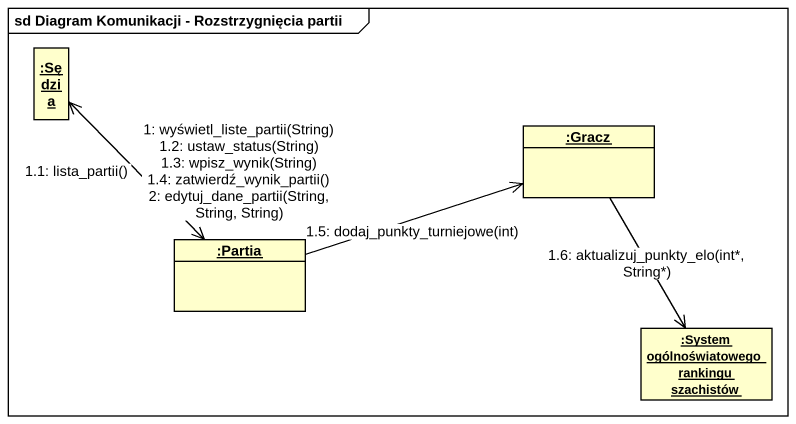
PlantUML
@startuml
mainframe sd Diagram Komunikacji - Rozstrzygnięcia partii
hide circle
hide empty members
object ":Sędzia" as Sędzia
object ":Gracz" as Gracz
object ":Partia" as Partia
object ":System ogólnoświatowego rankingu szachistów" as System_ogólnoświatowego
Sędzia --> Partia : 1: wyświetl_liste_partii(String)\n1.2: ustaw_status(String)\n1.3: wpisz_wynik(String)\n1.4: zatwierdź_wynik_partii()\n2: edytuj_dane_partii(String, String, String)
Partia -up-> Sędzia : 1.1: lista_partii()
Partia -right-> Gracz : 1.5: dodaj_punkty_turniejowe(int)
Gracz --> System_ogólnoświatowego : 1.6: aktualizuj_punkty_elo(int*, String*)
@enduml
